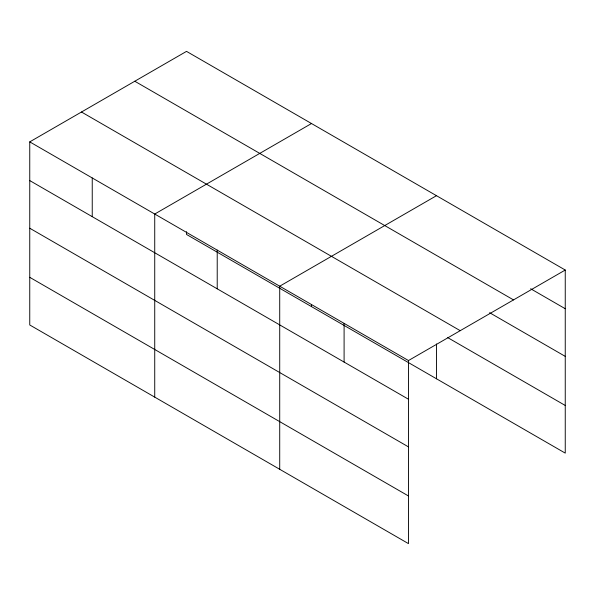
<?xml version="1.0" encoding="UTF-8"?>
<svg xmlns="http://www.w3.org/2000/svg" width="595" height="595" viewBox="0 0 595 595"><rect width="100%" height="100%" fill="white"/><g stroke="black" fill="none" stroke-linecap="round" stroke-linejoin="round"><path stroke-width="0.89" d="M29.75 141.878L408.482 360.54L408.482 543.629L29.75 324.967L29.75 141.878L186.518 51.371L565.25 270.033L565.25 453.122L186.518 234.46L186.518 231.708M311.497 123.529L154.73 214.036L154.73 397.125M436.485 195.688L279.717 286.195L279.717 469.284M408.482 360.54L565.25 270.033M530.643 288.746L565.25 308.731M134.782 81.24L513.515 299.902M489.596 312.702L565.25 356.375M81.485 112.016L460.218 330.671M447.745 337.633L565.25 405.47M29.75 180.583L408.482 399.238M29.75 228.227L408.482 446.89M29.75 277.322L408.482 495.977M436.485 343.955L436.485 378.777M344.096 323.368L344.096 362.065M311.497 304.781L311.497 306.618M217.22 250.116L217.22 288.813M92.24 177.957L92.24 216.654"/></g></svg>
